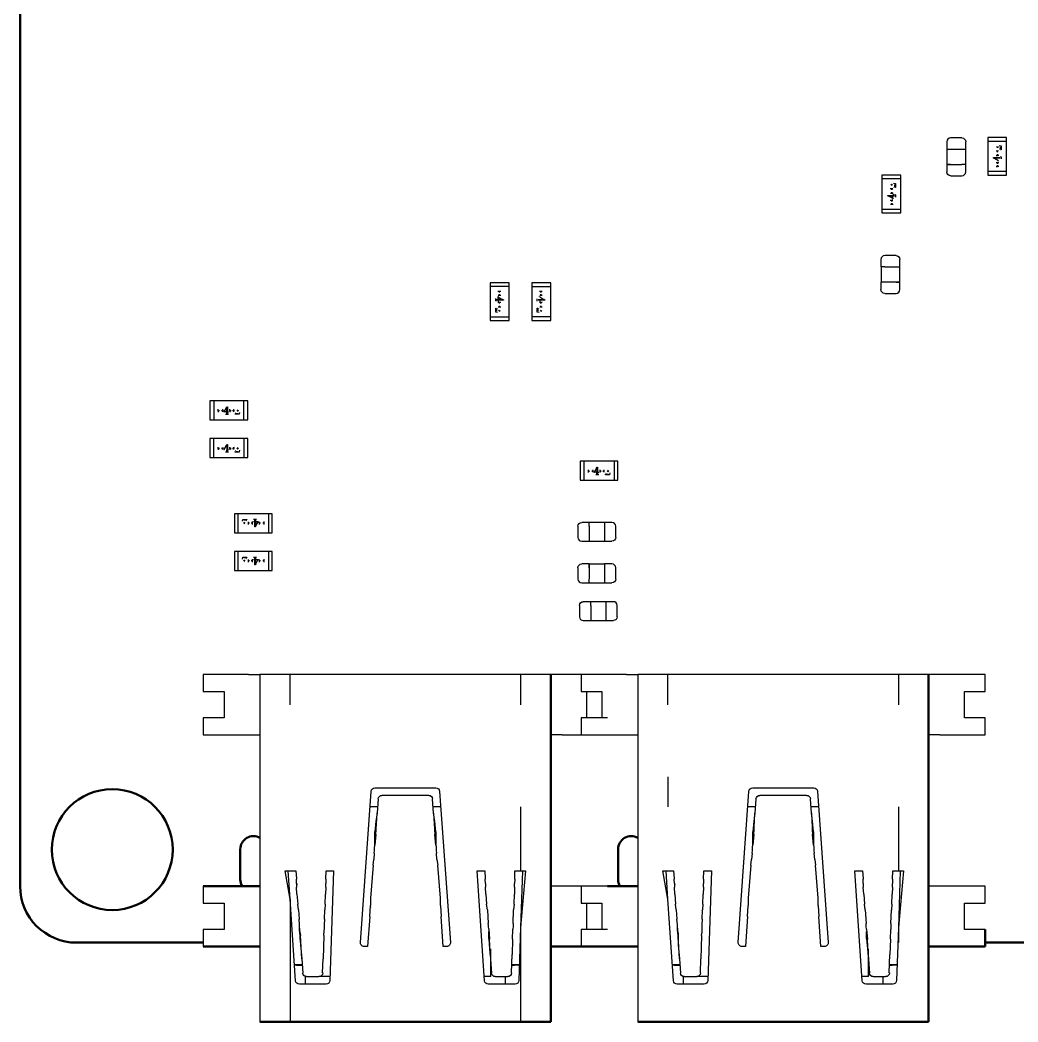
# Model space of a CAD drawing. Header units: millimetres. Extents: x 345 to 622, y 294 to 502.
# Drawn here: x 414.98 to 441.39, y 334.51 to 361.04 of the extents above; entities that cross this region are included whole.
import ezdxf

# ---------------------------------------------------------------- set-up
doc = ezdxf.new("R2010")
doc.units = ezdxf.units.MM
doc.layers.add('Make2D$可见线$场景轮廓线', color=18, linetype='Continuous', lineweight=50, true_color=0x000000)
doc.layers.add('Make2D$可见线$曲线', color=18, linetype='Continuous', true_color=0x000000)

msp = doc.modelspace()

# ---------------------------------------------------------------- linework, layer by layer
at = {"layer": 'Make2D$可见线$场景轮廓线', "color": 96, "true_color": 0x008000}
for p, q in [((414.976, 338.111), (414.976, 447.711)), ((420.806, 339.082), (420.806, 338.282)), ((430.806, 339.082), (430.806, 338.282)), ((419.826, 336.611), (416.476, 336.611)), ((443.476, 336.611), (440.526, 336.611))]:
    msp.add_line(p, q, dxfattribs=at)
at = {"layer": 'Make2D$可见线$场景轮廓线', "color": 254, "true_color": 0xcbd2ef}
for p, q in [((429.026, 334.511), (429.026, 343.711)), ((439.026, 334.511), (439.026, 343.711)), ((421.026, 338.111), (419.826, 338.111)), ((421.026, 338.111), (421.326, 338.111)), ((431.026, 338.111), (430.526, 338.111)), ((431.026, 338.111), (431.326, 338.111)), ((440.526, 336.511), (440.526, 336.961)), ((419.826, 336.511), (421.026, 336.511)), ((421.026, 336.511), (421.326, 336.511)), ((429.326, 336.511), (429.026, 336.511)), ((429.326, 336.511), (430.526, 336.511)), ((430.526, 336.511), (431.026, 336.511)), ((431.026, 336.511), (431.326, 336.511)), ((439.326, 336.511), (439.026, 336.511)), ((439.326, 336.511), (440.526, 336.511)), ((421.326, 334.511), (422.126, 334.511)), ((422.126, 334.511), (428.226, 334.511)), ((428.226, 334.511), (429.026, 334.511)), ((431.326, 334.511), (432.126, 334.511)), ((432.126, 334.511), (438.226, 334.511)), ((438.226, 334.511), (439.026, 334.511))]:
    msp.add_line(p, q, dxfattribs=at)
at = {"layer": 'Make2D$可见线$场景轮廓线', "color": 96, "true_color": 0x008000, "extrusion": (0, 0, -1)}
msp.add_circle((-417.416, 339.075), 1.6, dxfattribs=at)
for centre, radius, start, end in [((-421.156, 339.082), 0.35, 0, 118.963), ((-431.156, 339.082), 0.35, 360, 118.9629), ((-421.156, 338.282), 0.35, 330.7033, 0), ((-431.156, 338.282), 0.35, 330.7029, 0), ((-416.476, 338.111), 1.5, 270, 360)]:
    msp.add_arc(centre, radius, start, end, dxfattribs=at)
at = {"layer": 'Make2D$可见线$曲线', "color": 96, "true_color": 0x008000}
for p, q in [((414.976, 338.111), (414.976, 447.711)), ((420.806, 339.082), (420.806, 338.282)), ((430.806, 339.082), (430.806, 338.282)), ((419.826, 336.611), (416.476, 336.611)), ((443.476, 336.611), (440.526, 336.611))]:
    msp.add_line(p, q, dxfattribs=at)
at = {"layer": 'Make2D$可见线$曲线', "color": 7, "lineweight": -3, "true_color": 0xfffff2}
for p, q in [((439.907, 357.919), (439.607, 357.919)), ((439.507, 357.819), (439.507, 357.62)), ((440.007, 357.62), (440.007, 357.819)), ((439.507, 357.62), (439.607, 357.62)), ((439.607, 357.62), (439.907, 357.62)), ((439.907, 357.62), (440.007, 357.62)), ((439.507, 357.218), (439.507, 357.218)), ((439.507, 357.218), (439.507, 357.019)), ((439.607, 357.218), (439.536, 357.218)), ((440.007, 357.218), (439.907, 357.218)), ((440.007, 357.019), (440.007, 357.218)), ((439.607, 356.919), (439.907, 356.919)), ((438.164, 354.803), (437.864, 354.803)), ((437.764, 354.703), (437.764, 354.504)), ((437.864, 354.504), (438.164, 354.504)), ((438.164, 354.504), (438.264, 354.504)), ((438.264, 354.504), (438.264, 354.703)), ((437.864, 354.102), (437.764, 354.102)), ((437.764, 354.102), (437.764, 353.903)), ((438.264, 354.102), (438.164, 354.102)), ((438.264, 353.903), (438.264, 354.102)), ((437.864, 353.803), (438.164, 353.803)), ((429.744, 347.64), (429.744, 347.34)), ((430.042, 347.74), (429.844, 347.74)), ((430.042, 347.64), (430.042, 347.74)), ((430.445, 347.74), (430.445, 347.64)), ((430.644, 347.74), (430.445, 347.74)), ((430.445, 347.64), (430.445, 347.34)), ((430.744, 347.34), (430.744, 347.64)), ((430.445, 347.34), (430.445, 347.24)), ((429.844, 347.24), (430.042, 347.24)), ((430.445, 347.24), (430.644, 347.24)), ((429.744, 346.54), (429.744, 346.24)), ((430.042, 346.64), (429.844, 346.64)), ((430.042, 346.54), (430.042, 346.64)), ((430.445, 346.64), (430.445, 346.54)), ((430.644, 346.64), (430.445, 346.64)), ((430.445, 346.54), (430.445, 346.24)), ((430.744, 346.24), (430.744, 346.54)), ((430.042, 346.14), (430.042, 346.24)), ((430.445, 346.24), (430.445, 346.14)), ((429.844, 346.14), (430.042, 346.14)), ((430.445, 346.14), (430.644, 346.14)), ((429.784, 345.54), (429.784, 345.24)), ((430.082, 345.64), (429.884, 345.64)), ((430.082, 345.54), (430.082, 345.64)), ((430.485, 345.64), (430.485, 345.54)), ((430.684, 345.64), (430.485, 345.64)), ((430.485, 345.54), (430.485, 345.24)), ((430.784, 345.24), (430.784, 345.54)), ((430.485, 345.24), (430.485, 345.14)), ((429.884, 345.14), (430.082, 345.14)), ((430.082, 345.14), (430.082, 345.143)), ((430.485, 345.14), (430.684, 345.14))]:
    msp.add_line(p, q, dxfattribs=at)
at = {"layer": 'Make2D$可见线$曲线', "color": 9, "lineweight": -3, "true_color": 0xc0c0c0}
for p, q in [((441.09, 357.936), (440.59, 357.936)), ((440.59, 357.936), (440.59, 357.836)), ((441.09, 357.836), (441.09, 357.936)), ((440.59, 357.836), (441.09, 357.836)), ((440.59, 357.836), (440.59, 357.036)), ((440.864, 357.661), (440.826, 357.688)), ((440.846, 357.693), (440.869, 357.669)), ((440.895, 357.722), (440.945, 357.715)), ((440.928, 357.619), (440.928, 357.688)), ((440.945, 357.715), (440.945, 357.606)), ((441.09, 357.036), (441.09, 357.836)), ((440.743, 357.4), (440.878, 357.4)), ((440.743, 357.388), (440.743, 357.4)), ((440.767, 357.372), (440.743, 357.388)), ((440.878, 357.381), (440.772, 357.381)), ((440.878, 357.313), (440.772, 357.38)), ((440.844, 357.575), (440.811, 357.573)), ((440.812, 357.458), (440.844, 357.456)), ((440.844, 357.553), (440.834, 357.553)), ((440.834, 357.478), (440.844, 357.478)), ((440.877, 357.573), (440.844, 357.575)), ((440.865, 357.552), (440.844, 357.553)), ((440.844, 357.478), (440.865, 357.479)), ((440.844, 357.456), (440.888, 357.46)), ((440.885, 357.4), (440.923, 357.4)), ((440.923, 357.381), (440.885, 357.381)), ((440.911, 357.619), (440.903, 357.625)), ((440.945, 357.606), (440.93, 357.606)), ((440.938, 357.417), (440.938, 357.428)), ((440.946, 357.417), (440.946, 357.363)), ((440.811, 357.273), (440.844, 357.275)), ((440.844, 357.156), (440.812, 357.158)), ((440.834, 357.253), (440.844, 357.253)), ((440.844, 357.178), (440.834, 357.178)), ((440.844, 357.275), (440.877, 357.273)), ((440.844, 357.253), (440.865, 357.252)), ((440.865, 357.179), (440.844, 357.178)), ((440.888, 357.16), (440.844, 357.156)), ((440.879, 357.302), (440.873, 357.306)), ((440.885, 357.309), (440.885, 357.302)), ((438.29, 356.936), (437.79, 356.936)), ((437.79, 356.936), (437.79, 356.836)), ((438.29, 356.836), (438.29, 356.936)), ((440.59, 357.036), (440.59, 356.936)), ((441.09, 357.036), (440.59, 357.036)), ((440.59, 356.936), (441.09, 356.936)), ((441.09, 356.936), (441.09, 357.036)), ((437.79, 356.836), (437.79, 356.036)), ((438.29, 356.836), (437.79, 356.836)), ((438.064, 356.661), (438.026, 356.688)), ((438.046, 356.693), (438.069, 356.669)), ((438.095, 356.722), (438.145, 356.715)), ((438.111, 356.619), (438.103, 356.625)), ((438.128, 356.619), (438.128, 356.688)), ((438.145, 356.606), (438.13, 356.606)), ((438.145, 356.715), (438.145, 356.606)), ((438.29, 356.036), (438.29, 356.836)), ((437.943, 356.4), (438.078, 356.4)), ((437.943, 356.388), (437.943, 356.4)), ((437.967, 356.372), (437.943, 356.388)), ((438.078, 356.381), (437.972, 356.381)), ((438.078, 356.313), (437.972, 356.38)), ((438.044, 356.575), (438.011, 356.573)), ((438.012, 356.458), (438.044, 356.456)), ((438.044, 356.553), (438.034, 356.553)), ((438.034, 356.478), (438.044, 356.478)), ((438.077, 356.573), (438.044, 356.575)), ((438.065, 356.552), (438.044, 356.553)), ((438.044, 356.478), (438.065, 356.479)), ((438.044, 356.456), (438.088, 356.46)), ((438.078, 356.313), (438.078, 356.381)), ((438.085, 356.431), (438.085, 356.4)), ((438.085, 356.4), (438.123, 356.4)), ((438.123, 356.381), (438.085, 356.381)), ((438.138, 356.417), (438.138, 356.428)), ((438.146, 356.417), (438.146, 356.35)), ((438.011, 356.273), (438.044, 356.275)), ((438.044, 356.156), (438.012, 356.158)), ((438.034, 356.253), (438.044, 356.253)), ((438.044, 356.178), (438.034, 356.178)), ((438.044, 356.275), (438.077, 356.273)), ((438.044, 356.253), (438.065, 356.252)), ((438.065, 356.179), (438.044, 356.178)), ((438.088, 356.16), (438.044, 356.156)), ((438.079, 356.302), (438.073, 356.306)), ((438.085, 356.313), (438.085, 356.308)), ((437.79, 356.036), (438.29, 356.036)), ((437.79, 356.036), (437.79, 355.936)), ((437.79, 355.936), (438.29, 355.936)), ((438.29, 355.936), (438.29, 356.036)), ((427.422, 354.086), (427.422, 353.986)), ((427.922, 354.086), (427.422, 354.086)), ((427.422, 353.986), (427.422, 353.186)), ((427.922, 353.986), (427.422, 353.986)), ((427.922, 353.986), (427.922, 354.086)), ((427.922, 353.186), (427.922, 353.986)), ((428.522, 354.086), (428.522, 353.986)), ((429.022, 354.086), (428.522, 354.086)), ((428.522, 353.986), (428.522, 353.186)), ((428.522, 353.986), (429.022, 353.986)), ((429.022, 353.986), (429.022, 354.086)), ((429.022, 353.186), (429.022, 353.986)), ((427.566, 353.605), (427.566, 353.672)), ((427.624, 353.862), (427.667, 353.866)), ((427.627, 353.709), (427.627, 353.72)), ((427.633, 353.72), (427.638, 353.717)), ((427.667, 353.747), (427.634, 353.749)), ((427.634, 353.641), (427.634, 353.709)), ((427.634, 353.709), (427.739, 353.642)), ((427.646, 353.843), (427.667, 353.844)), ((427.667, 353.769), (427.646, 353.77)), ((427.667, 353.866), (427.699, 353.864)), ((427.667, 353.844), (427.678, 353.844)), ((427.678, 353.769), (427.667, 353.769)), ((427.7, 353.749), (427.667, 353.747)), ((428.724, 353.862), (428.767, 353.866)), ((428.727, 353.715), (428.727, 353.72)), ((428.733, 353.72), (428.738, 353.717)), ((428.767, 353.747), (428.734, 353.749)), ((428.734, 353.709), (428.839, 353.642)), ((428.746, 353.843), (428.767, 353.844)), ((428.767, 353.769), (428.746, 353.77)), ((428.767, 353.866), (428.799, 353.864)), ((428.767, 353.844), (428.778, 353.844)), ((428.778, 353.769), (428.767, 353.769)), ((428.8, 353.749), (428.767, 353.747)), ((427.567, 353.416), (427.581, 353.416)), ((427.567, 353.307), (427.567, 353.416)), ((427.573, 353.605), (427.573, 353.594)), ((427.583, 353.403), (427.583, 353.334)), ((427.588, 353.641), (427.627, 353.641)), ((427.627, 353.622), (427.588, 353.622)), ((427.601, 353.403), (427.608, 353.397)), ((427.667, 353.566), (427.624, 353.562)), ((427.739, 353.641), (427.634, 353.641)), ((427.634, 353.622), (427.634, 353.591)), ((427.769, 353.622), (427.634, 353.622)), ((427.634, 353.449), (427.667, 353.447)), ((427.667, 353.544), (427.646, 353.543)), ((427.646, 353.47), (427.667, 353.469)), ((427.699, 353.564), (427.667, 353.566)), ((427.678, 353.544), (427.667, 353.544)), ((427.667, 353.469), (427.678, 353.469)), ((427.667, 353.447), (427.7, 353.449)), ((427.744, 353.65), (427.769, 353.634)), ((427.769, 353.634), (427.769, 353.622)), ((428.666, 353.602), (428.666, 353.66)), ((428.667, 353.416), (428.681, 353.416)), ((428.667, 353.307), (428.667, 353.416)), ((428.683, 353.403), (428.683, 353.334)), ((428.688, 353.641), (428.727, 353.641)), ((428.727, 353.622), (428.688, 353.622)), ((428.701, 353.403), (428.708, 353.397)), ((428.767, 353.566), (428.724, 353.562)), ((428.734, 353.641), (428.839, 353.641)), ((428.734, 353.622), (428.734, 353.591)), ((428.869, 353.622), (428.734, 353.622)), ((428.734, 353.449), (428.767, 353.447)), ((428.767, 353.544), (428.746, 353.543)), ((428.746, 353.47), (428.767, 353.469)), ((428.799, 353.564), (428.767, 353.566)), ((428.778, 353.544), (428.767, 353.544)), ((428.767, 353.469), (428.778, 353.469)), ((428.767, 353.447), (428.8, 353.449)), ((428.844, 353.65), (428.869, 353.634)), ((428.869, 353.634), (428.869, 353.622)), ((427.422, 353.186), (427.922, 353.186)), ((427.422, 353.186), (427.422, 353.086)), ((427.617, 353.3), (427.567, 353.307)), ((427.665, 353.33), (427.642, 353.353)), ((427.648, 353.361), (427.685, 353.334)), ((427.922, 353.086), (427.922, 353.186)), ((429.022, 353.186), (428.522, 353.186)), ((428.522, 353.186), (428.522, 353.086)), ((428.717, 353.3), (428.667, 353.307)), ((428.765, 353.33), (428.742, 353.353)), ((428.748, 353.361), (428.785, 353.334)), ((429.022, 353.086), (429.022, 353.186)), ((427.422, 353.086), (427.922, 353.086)), ((428.522, 353.086), (429.022, 353.086)), ((420.001, 350.957), (420.001, 350.457)), ((420.101, 350.957), (420.001, 350.957)), ((420.901, 350.957), (420.101, 350.957)), ((420.101, 350.957), (420.101, 350.457)), ((420.378, 350.669), (420.444, 350.775)), ((420.437, 350.779), (420.453, 350.804)), ((420.445, 350.669), (420.445, 350.775)), ((420.453, 350.804), (420.464, 350.804)), ((420.464, 350.804), (420.464, 350.669)), ((420.901, 350.457), (420.901, 350.957)), ((421.001, 350.957), (420.901, 350.957)), ((421.001, 350.457), (421.001, 350.957)), ((420.22, 350.703), (420.223, 350.735)), ((420.225, 350.659), (420.22, 350.703)), ((420.243, 350.703), (420.243, 350.713)), ((420.243, 350.681), (420.243, 350.703)), ((420.317, 350.713), (420.318, 350.703)), ((420.318, 350.703), (420.317, 350.681)), ((420.337, 350.736), (420.34, 350.703)), ((420.34, 350.703), (420.337, 350.669)), ((420.367, 350.668), (420.371, 350.674)), ((420.378, 350.662), (420.367, 350.662)), ((420.445, 350.669), (420.378, 350.669)), ((420.415, 350.608), (420.428, 350.608)), ((420.419, 350.601), (420.415, 350.601)), ((420.492, 350.601), (420.428, 350.601)), ((420.445, 350.623), (420.445, 350.662)), ((420.464, 350.669), (420.496, 350.669)), ((420.464, 350.662), (420.464, 350.623)), ((420.523, 350.735), (420.52, 350.703)), ((420.52, 350.703), (420.525, 350.659)), ((420.543, 350.713), (420.543, 350.703)), ((420.543, 350.703), (420.543, 350.681)), ((420.618, 350.703), (420.617, 350.713)), ((420.617, 350.681), (420.618, 350.703)), ((420.64, 350.703), (420.637, 350.736)), ((420.637, 350.669), (420.64, 350.703)), ((420.67, 350.602), (420.67, 350.617)), ((420.78, 350.602), (420.67, 350.602)), ((420.683, 350.636), (420.69, 350.644)), ((420.684, 350.619), (420.753, 350.619)), ((420.725, 350.683), (420.753, 350.72)), ((420.757, 350.7), (420.734, 350.677)), ((420.787, 350.652), (420.78, 350.602)), ((420.001, 350.457), (420.101, 350.457)), ((420.101, 350.457), (420.901, 350.457)), ((420.901, 350.457), (421.001, 350.457)), ((420.001, 349.957), (420.001, 349.457)), ((420.101, 349.957), (420.001, 349.957)), ((420.101, 349.457), (420.101, 349.957)), ((420.901, 349.957), (420.101, 349.957)), ((420.901, 349.957), (420.901, 349.457)), ((421.001, 349.957), (420.901, 349.957)), ((421.001, 349.457), (421.001, 349.957)), ((420.22, 349.703), (420.223, 349.735)), ((420.225, 349.659), (420.22, 349.703)), ((420.243, 349.703), (420.243, 349.713)), ((420.243, 349.681), (420.243, 349.703)), ((420.317, 349.713), (420.318, 349.703)), ((420.318, 349.703), (420.317, 349.681)), ((420.337, 349.736), (420.34, 349.703)), ((420.34, 349.703), (420.337, 349.669)), ((420.378, 349.669), (420.444, 349.775)), ((420.437, 349.779), (420.453, 349.804)), ((420.445, 349.775), (420.445, 349.669)), ((420.453, 349.804), (420.464, 349.804)), ((420.464, 349.804), (420.464, 349.669)), ((420.523, 349.735), (420.52, 349.703)), ((420.52, 349.703), (420.525, 349.659)), ((420.543, 349.713), (420.543, 349.703)), ((420.543, 349.703), (420.543, 349.681)), ((420.618, 349.703), (420.617, 349.713)), ((420.617, 349.681), (420.618, 349.703)), ((420.64, 349.703), (420.637, 349.736)), ((420.637, 349.669), (420.64, 349.703)), ((420.725, 349.683), (420.753, 349.72)), ((420.757, 349.7), (420.734, 349.677)), ((420.001, 349.457), (420.101, 349.457)), ((420.101, 349.457), (420.901, 349.457)), ((420.367, 349.668), (420.371, 349.674)), ((420.378, 349.662), (420.367, 349.662)), ((420.415, 349.608), (420.428, 349.608)), ((420.419, 349.601), (420.415, 349.601)), ((420.482, 349.601), (420.428, 349.601)), ((420.445, 349.623), (420.445, 349.662)), ((420.464, 349.669), (420.496, 349.669)), ((420.464, 349.662), (420.464, 349.623)), ((420.482, 349.608), (420.492, 349.608)), ((420.67, 349.602), (420.67, 349.617)), ((420.78, 349.602), (420.67, 349.602)), ((420.683, 349.636), (420.69, 349.644)), ((420.684, 349.619), (420.753, 349.619)), ((420.787, 349.652), (420.78, 349.602)), ((420.901, 349.457), (421.001, 349.457)), ((429.801, 349.357), (429.801, 348.857)), ((429.901, 349.357), (429.801, 349.357)), ((430.701, 349.357), (429.901, 349.357)), ((429.901, 349.357), (429.901, 348.857)), ((430.177, 349.069), (430.244, 349.175)), ((430.237, 349.179), (430.252, 349.204)), ((430.245, 349.175), (430.245, 349.069)), ((430.252, 349.204), (430.264, 349.204)), ((430.264, 349.204), (430.264, 349.069)), ((430.701, 349.357), (430.701, 348.857)), ((430.801, 349.357), (430.701, 349.357)), ((430.801, 348.857), (430.801, 349.357)), ((430.02, 349.103), (430.023, 349.135)), ((430.025, 349.059), (430.02, 349.103)), ((430.043, 349.103), (430.043, 349.113)), ((430.043, 349.081), (430.043, 349.103)), ((430.117, 349.113), (430.118, 349.103)), ((430.118, 349.103), (430.117, 349.081)), ((430.137, 349.136), (430.14, 349.103)), ((430.14, 349.103), (430.137, 349.069)), ((430.167, 349.068), (430.171, 349.074)), ((430.177, 349.062), (430.167, 349.062)), ((430.245, 349.069), (430.177, 349.069)), ((430.215, 349.008), (430.228, 349.008)), ((430.219, 349.001), (430.215, 349.001)), ((430.284, 349.001), (430.228, 349.001)), ((430.245, 349.023), (430.245, 349.062)), ((430.264, 349.069), (430.296, 349.069)), ((430.264, 349.062), (430.264, 349.023)), ((430.282, 349.008), (430.292, 349.008)), ((430.323, 349.135), (430.32, 349.103)), ((430.32, 349.103), (430.325, 349.059)), ((430.343, 349.113), (430.343, 349.103)), ((430.343, 349.103), (430.343, 349.081)), ((430.418, 349.103), (430.417, 349.113)), ((430.417, 349.081), (430.418, 349.103)), ((430.44, 349.103), (430.437, 349.136)), ((430.437, 349.069), (430.44, 349.103)), ((430.47, 349.002), (430.47, 349.017)), ((430.58, 349.002), (430.47, 349.002)), ((430.483, 349.036), (430.49, 349.044)), ((430.484, 349.019), (430.553, 349.019)), ((430.525, 349.083), (430.553, 349.12)), ((430.557, 349.1), (430.534, 349.077)), ((430.587, 349.052), (430.58, 349.002)), ((429.801, 348.857), (429.901, 348.857)), ((429.901, 348.857), (430.701, 348.857)), ((430.701, 348.857), (430.801, 348.857)), ((420.65, 347.965), (420.65, 347.465)), ((420.75, 347.965), (420.65, 347.965)), ((421.55, 347.965), (420.75, 347.965)), ((420.75, 347.465), (420.75, 347.965)), ((421.65, 347.965), (421.55, 347.965)), ((421.55, 347.965), (421.55, 347.465)), ((421.65, 347.465), (421.65, 347.965)), ((420.864, 347.77), (420.871, 347.82)), ((420.871, 347.82), (420.981, 347.82)), ((420.894, 347.722), (420.917, 347.745)), ((420.967, 347.803), (420.898, 347.803)), ((420.926, 347.739), (420.898, 347.702)), ((420.968, 347.786), (420.962, 347.778)), ((420.981, 347.82), (420.981, 347.806)), ((421.014, 347.753), (421.012, 347.719)), ((421.012, 347.719), (421.014, 347.686)), ((421.034, 347.741), (421.034, 347.719)), ((421.034, 347.719), (421.034, 347.709)), ((421.109, 347.719), (421.108, 347.741)), ((421.109, 347.709), (421.109, 347.719)), ((421.131, 347.719), (421.127, 347.763)), ((421.129, 347.687), (421.131, 347.719)), ((421.156, 347.76), (421.187, 347.76)), ((421.159, 347.821), (421.236, 347.821)), ((421.187, 347.76), (421.187, 347.799)), ((421.187, 347.618), (421.187, 347.753)), ((421.199, 347.618), (421.187, 347.618)), ((421.214, 347.643), (421.199, 347.618)), ((421.206, 347.799), (421.206, 347.76)), ((421.206, 347.76), (421.284, 347.76)), ((421.206, 347.753), (421.206, 347.647)), ((421.274, 347.753), (421.207, 347.647)), ((421.284, 347.754), (421.281, 347.748)), ((421.312, 347.719), (421.314, 347.753)), ((421.314, 347.686), (421.312, 347.719)), ((421.334, 347.719), (421.334, 347.741)), ((421.334, 347.709), (421.334, 347.719)), ((421.408, 347.741), (421.409, 347.719)), ((421.409, 347.719), (421.409, 347.709)), ((421.427, 347.763), (421.431, 347.719)), ((421.431, 347.719), (421.429, 347.687)), ((420.65, 347.465), (420.75, 347.465)), ((420.75, 347.465), (421.55, 347.465)), ((421.55, 347.465), (421.65, 347.465)), ((420.65, 346.965), (420.65, 346.465)), ((420.75, 346.965), (420.65, 346.965)), ((421.55, 346.965), (420.75, 346.965)), ((420.75, 346.465), (420.75, 346.965)), ((420.864, 346.77), (420.871, 346.82)), ((420.871, 346.82), (420.981, 346.82)), ((420.967, 346.803), (420.898, 346.803)), ((420.968, 346.786), (420.962, 346.778)), ((420.981, 346.82), (420.981, 346.806)), ((421.159, 346.821), (421.236, 346.821)), ((421.187, 346.76), (421.187, 346.799)), ((421.206, 346.799), (421.206, 346.76)), ((421.65, 346.965), (421.55, 346.965)), ((421.55, 346.965), (421.55, 346.465)), ((421.65, 346.465), (421.65, 346.965)), ((420.894, 346.722), (420.917, 346.745)), ((420.926, 346.739), (420.898, 346.702)), ((421.014, 346.753), (421.012, 346.719)), ((421.012, 346.719), (421.014, 346.686)), ((421.034, 346.741), (421.034, 346.719)), ((421.034, 346.719), (421.034, 346.709)), ((421.109, 346.719), (421.108, 346.741)), ((421.109, 346.709), (421.109, 346.719)), ((421.131, 346.719), (421.127, 346.763)), ((421.129, 346.687), (421.131, 346.719)), ((421.156, 346.76), (421.187, 346.76)), ((421.187, 346.618), (421.187, 346.753)), ((421.199, 346.618), (421.187, 346.618)), ((421.214, 346.643), (421.199, 346.618)), ((421.206, 346.76), (421.284, 346.76)), ((421.206, 346.647), (421.206, 346.753)), ((421.274, 346.753), (421.207, 346.647)), ((421.284, 346.754), (421.281, 346.748)), ((421.312, 346.719), (421.314, 346.753)), ((421.314, 346.686), (421.312, 346.719)), ((421.334, 346.719), (421.334, 346.741)), ((421.334, 346.709), (421.334, 346.719)), ((421.408, 346.741), (421.409, 346.719)), ((421.409, 346.719), (421.409, 346.709)), ((421.427, 346.763), (421.431, 346.719)), ((421.431, 346.719), (421.429, 346.687)), ((420.65, 346.465), (420.75, 346.465)), ((420.75, 346.465), (421.55, 346.465)), ((421.55, 346.465), (421.65, 346.465))]:
    msp.add_line(p, q, dxfattribs=at)
at = {"layer": 'Make2D$可见线$曲线', "color": 40, "lineweight": -3, "true_color": 0xffa61c}
for p, q in [((439.509, 357.619), (439.509, 357.219)), ((440.006, 357.219), (440.006, 357.619)), ((439.509, 357.219), (439.607, 357.219)), ((439.607, 357.219), (439.907, 357.219)), ((437.864, 354.503), (437.766, 354.503)), ((437.766, 354.503), (437.766, 354.103)), ((438.263, 354.103), (438.263, 354.503)), ((437.766, 354.103), (437.767, 354.103)), ((438.164, 354.103), (437.864, 354.103)), ((438.164, 354.103), (438.263, 354.103)), ((430.444, 347.738), (430.044, 347.738)), ((430.044, 347.64), (430.044, 347.34)), ((430.044, 347.34), (430.044, 347.241)), ((430.044, 347.241), (430.444, 347.241)), ((430.044, 346.638), (430.044, 346.54)), ((430.444, 346.638), (430.044, 346.638)), ((430.044, 346.54), (430.044, 346.246)), ((430.044, 346.141), (430.444, 346.141)), ((430.484, 345.638), (430.084, 345.638)), ((430.084, 345.54), (430.084, 345.24)), ((430.484, 345.54), (430.484, 345.542)), ((430.084, 345.24), (430.084, 345.141)), ((430.084, 345.141), (430.484, 345.141))]:
    msp.add_line(p, q, dxfattribs=at)
at = {"layer": 'Make2D$可见线$曲线', "color": 254, "lineweight": -3, "true_color": 0xcbd2ef}
for p, q in [((419.826, 343.711), (419.826, 343.261)), ((421.026, 343.711), (419.826, 343.711)), ((421.026, 343.711), (421.326, 343.711)), ((421.326, 343.711), (421.326, 334.511)), ((422.126, 343.711), (421.326, 343.711)), ((422.126, 342.911), (422.126, 343.711)), ((428.226, 343.711), (422.126, 343.711)), ((428.226, 343.711), (428.226, 342.911)), ((429.026, 343.711), (428.226, 343.711)), ((429.326, 343.711), (429.026, 343.711)), ((430.526, 343.711), (429.326, 343.711)), ((429.826, 343.711), (429.826, 343.261)), ((431.026, 343.711), (430.526, 343.711)), ((431.026, 343.711), (431.326, 343.711)), ((431.326, 343.711), (431.326, 334.511)), ((432.126, 343.711), (431.326, 343.711)), ((432.126, 342.911), (432.126, 343.711)), ((438.226, 343.711), (432.126, 343.711)), ((438.226, 343.711), (438.226, 342.911)), ((439.026, 343.711), (438.226, 343.711)), ((439.326, 343.711), (439.026, 343.711)), ((440.526, 343.711), (439.326, 343.711)), ((440.526, 343.261), (440.526, 343.711)), ((419.826, 343.261), (420.376, 343.261)), ((420.376, 343.261), (420.376, 342.561)), ((429.826, 343.261), (430.376, 343.261)), ((429.976, 342.561), (429.976, 343.261)), ((430.376, 343.261), (430.376, 342.561)), ((439.976, 343.261), (440.526, 343.261)), ((439.976, 342.561), (439.976, 343.261)), ((420.376, 342.561), (419.826, 342.561)), ((419.826, 342.561), (419.826, 342.111)), ((429.977, 342.561), (429.826, 342.561)), ((429.826, 342.561), (429.826, 342.111)), ((430.526, 342.561), (429.976, 342.561)), ((440.526, 342.561), (439.976, 342.561)), ((440.526, 342.111), (440.526, 342.561)), ((419.826, 342.111), (421.026, 342.111)), ((421.026, 342.111), (421.326, 342.111)), ((429.326, 342.111), (429.026, 342.111)), ((429.326, 342.111), (430.526, 342.111)), ((430.526, 342.111), (431.026, 342.111)), ((431.026, 342.111), (431.326, 342.111)), ((439.326, 342.111), (439.026, 342.111)), ((439.326, 342.111), (440.526, 342.111)), ((432.126, 341.001), (432.126, 340.211)), ((424.369, 340.711), (425.983, 340.711)), ((434.369, 340.711), (435.983, 340.711)), ((423.983, 336.618), (424.269, 340.618)), ((424.455, 340.418), (424.428, 340.036)), ((425.796, 340.511), (424.555, 340.511)), ((425.923, 340.036), (425.896, 340.418)), ((426.082, 340.618), (426.368, 336.618)), ((433.983, 336.618), (434.269, 340.618)), ((434.455, 340.418), (434.428, 340.036)), ((435.796, 340.511), (434.555, 340.511)), ((435.923, 340.036), (435.896, 340.418)), ((436.082, 340.618), (436.368, 336.618)), ((424.444, 340.211), (424.243, 340.211)), ((426.111, 340.211), (425.914, 340.211)), ((428.226, 340.211), (428.226, 338.511)), ((434.444, 340.211), (434.243, 340.211)), ((436.116, 340.211), (435.914, 340.211)), ((438.226, 340.211), (438.226, 338.511)), ((424.397, 339.471), (424.428, 340.036)), ((424.428, 340.036), (424.397, 339.824)), ((425.923, 340.036), (425.954, 339.471)), ((425.954, 339.824), (425.923, 340.036)), ((434.397, 339.471), (434.428, 340.036)), ((434.428, 340.036), (434.397, 339.824)), ((435.923, 340.036), (435.954, 339.471)), ((435.954, 339.824), (435.923, 340.036)), ((424.397, 339.824), (424.369, 339.547)), ((424.418, 339.824), (424.397, 339.824)), ((424.397, 339.824), (424.397, 339.547)), ((425.954, 339.824), (425.934, 339.824)), ((425.954, 339.547), (425.954, 339.824)), ((425.982, 339.547), (425.954, 339.824)), ((434.397, 339.824), (434.369, 339.547)), ((434.417, 339.824), (434.397, 339.824)), ((434.397, 339.824), (434.397, 339.547)), ((435.954, 339.824), (435.934, 339.824)), ((435.954, 339.547), (435.954, 339.824)), ((435.982, 339.547), (435.954, 339.824)), ((424.369, 339.193), (424.369, 339.547)), ((424.397, 339.471), (424.369, 339.193)), ((425.982, 339.193), (425.954, 339.471)), ((425.982, 339.547), (425.982, 339.193)), ((434.369, 339.193), (434.369, 339.547)), ((434.397, 339.471), (434.369, 339.193)), ((435.982, 339.193), (435.954, 339.471)), ((435.982, 339.547), (435.982, 339.193)), ((424.361, 339.048), (424.361, 339.148)), ((424.363, 339.159), (424.369, 339.193)), ((425.982, 339.193), (425.99, 339.148)), ((425.99, 339.148), (425.99, 339.048)), ((434.361, 339.048), (434.361, 339.148)), ((434.363, 339.159), (434.369, 339.193)), ((435.982, 339.193), (435.99, 339.148)), ((435.99, 339.148), (435.99, 339.048)), ((424.32, 338.661), (424.34, 338.811)), ((424.353, 338.981), (424.34, 338.811)), ((424.353, 338.981), (424.361, 339.048)), ((425.99, 339.048), (425.999, 338.981)), ((426.011, 338.811), (425.999, 338.981)), ((426.011, 338.811), (426.031, 338.661)), ((434.32, 338.661), (434.34, 338.811)), ((434.353, 338.981), (434.34, 338.811)), ((434.353, 338.981), (434.361, 339.048)), ((435.99, 339.048), (435.999, 338.981)), ((436.011, 338.811), (435.999, 338.981)), ((436.011, 338.811), (436.031, 338.661)), ((424.32, 338.661), (424.248, 337.785)), ((426.104, 337.785), (426.031, 338.661)), ((434.32, 338.661), (434.248, 337.785)), ((436.104, 337.785), (436.031, 338.661)), ((421.992, 338.511), (422.126, 338.511)), ((422.126, 337.761), (421.992, 338.511)), ((422.126, 337.761), (422.076, 338.511)), ((422.126, 338.511), (422.276, 338.511)), ((422.276, 338.511), (422.289, 338.311)), ((422.289, 338.311), (422.291, 338.291)), ((422.296, 338.175), (422.291, 338.291)), ((423.068, 338.291), (423.066, 338.175)), ((423.068, 338.291), (423.076, 338.511)), ((423.076, 338.511), (423.276, 338.511)), ((423.276, 338.511), (423.179, 335.608)), ((427.269, 335.604), (427.076, 338.511)), ((427.076, 338.511), (427.276, 338.511)), ((427.276, 338.511), (427.289, 338.311)), ((427.289, 338.311), (427.291, 338.291)), ((427.296, 338.175), (427.291, 338.291)), ((428.068, 338.291), (428.066, 338.175)), ((428.068, 338.291), (428.076, 338.511)), ((428.076, 338.511), (428.226, 338.511)), ((428.276, 338.511), (428.226, 337.011)), ((428.359, 338.511), (428.226, 337.011)), ((428.226, 338.511), (428.359, 338.511)), ((431.992, 338.511), (432.126, 338.511)), ((432.126, 337.761), (431.992, 338.511)), ((432.126, 337.761), (432.076, 338.511)), ((432.126, 338.511), (432.276, 338.511)), ((432.276, 338.511), (432.289, 338.311)), ((432.289, 338.311), (432.291, 338.291)), ((432.296, 338.175), (432.291, 338.291)), ((433.068, 338.291), (433.066, 338.175)), ((433.068, 338.291), (433.076, 338.511)), ((433.076, 338.511), (433.276, 338.511)), ((433.276, 338.511), (433.179, 335.608)), ((437.269, 335.604), (437.076, 338.511)), ((437.076, 338.511), (437.276, 338.511)), ((437.276, 338.511), (437.289, 338.311)), ((437.289, 338.311), (437.291, 338.291)), ((437.296, 338.175), (437.291, 338.291)), ((438.068, 338.291), (438.066, 338.175)), ((438.068, 338.291), (438.076, 338.511)), ((438.076, 338.511), (438.226, 338.511)), ((438.226, 338.511), (438.359, 338.511)), ((438.276, 338.511), (438.226, 337.011)), ((438.359, 338.511), (438.226, 337.011)), ((419.826, 338.111), (419.826, 337.661)), ((422.296, 338.175), (422.296, 338.08)), ((422.306, 337.891), (422.296, 338.08)), ((422.301, 338.176), (422.306, 338.141)), ((423.066, 338.08), (423.061, 337.891)), ((423.066, 338.08), (423.066, 338.175)), ((427.296, 338.175), (427.296, 338.08)), ((427.306, 337.891), (427.296, 338.08)), ((428.066, 338.08), (428.061, 337.891)), ((428.066, 338.08), (428.066, 338.175)), ((429.326, 338.111), (429.026, 338.111)), ((430.526, 338.111), (429.326, 338.111)), ((429.826, 338.111), (429.826, 337.661)), ((432.296, 338.175), (432.296, 338.08)), ((432.306, 337.891), (432.296, 338.08)), ((432.301, 338.176), (432.306, 338.141)), ((433.066, 338.08), (433.061, 337.891)), ((433.066, 338.08), (433.066, 338.175)), ((437.296, 338.175), (437.296, 338.08)), ((437.306, 337.891), (437.296, 338.08)), ((437.301, 338.176), (437.301, 338.176)), ((438.066, 338.08), (438.061, 337.891)), ((438.066, 338.08), (438.066, 338.175)), ((439.326, 338.111), (439.026, 338.111)), ((440.526, 338.111), (439.326, 338.111)), ((440.526, 337.661), (440.526, 338.111)), ((422.269, 335.604), (422.126, 337.761)), ((422.126, 337.761), (422.126, 334.511)), ((422.306, 337.891), (422.326, 337.627)), ((423.051, 337.627), (423.061, 337.891)), ((424.248, 337.785), (424.248, 337.703)), ((426.104, 337.703), (426.104, 337.785)), ((427.306, 337.891), (427.326, 337.627)), ((428.051, 337.627), (428.061, 337.891)), ((432.269, 335.604), (432.126, 337.761)), ((432.306, 337.891), (432.326, 337.627)), ((433.051, 337.627), (433.061, 337.891)), ((434.248, 337.785), (434.248, 337.703)), ((436.104, 337.703), (436.104, 337.785)), ((437.306, 337.891), (437.326, 337.627)), ((438.051, 337.627), (438.061, 337.891)), ((419.826, 337.661), (420.376, 337.661)), ((420.376, 337.661), (420.376, 336.961)), ((422.345, 337.477), (422.326, 337.627)), ((423.051, 337.627), (423.041, 337.477)), ((424.233, 337.303), (424.248, 337.598)), ((424.248, 337.703), (424.248, 337.598)), ((424.248, 337.538), (424.248, 337.535)), ((424.248, 337.537), (424.248, 337.535)), ((426.104, 337.598), (426.104, 337.703)), ((426.104, 337.598), (426.119, 337.303)), ((427.345, 337.477), (427.326, 337.627)), ((428.051, 337.627), (428.041, 337.477)), ((429.826, 337.661), (430.376, 337.661)), ((429.976, 336.961), (429.976, 337.661)), ((430.376, 337.661), (430.376, 336.961)), ((432.345, 337.477), (432.326, 337.627)), ((433.051, 337.627), (433.041, 337.477)), ((434.233, 337.303), (434.248, 337.598)), ((434.248, 337.703), (434.248, 337.598)), ((434.248, 337.537), (434.248, 337.535)), ((436.104, 337.598), (436.104, 337.703)), ((436.104, 337.598), (436.119, 337.303)), ((437.345, 337.477), (437.326, 337.627)), ((438.051, 337.627), (438.041, 337.477)), ((439.976, 337.661), (440.526, 337.661)), ((439.976, 336.961), (439.976, 337.661)), ((422.345, 337.477), (422.361, 337.233)), ((422.375, 337.086), (422.361, 337.233)), ((423.033, 337.233), (423.026, 337.086)), ((423.033, 337.233), (423.041, 337.477)), ((424.233, 337.303), (424.176, 336.511)), ((426.175, 336.511), (426.119, 337.303)), ((427.345, 337.477), (427.369, 337.116)), ((428.029, 337.116), (428.041, 337.477)), ((432.345, 337.477), (432.361, 337.233)), ((432.375, 337.086), (432.361, 337.233)), ((433.033, 337.233), (433.026, 337.086)), ((433.033, 337.233), (433.041, 337.477)), ((434.233, 337.303), (434.176, 336.511)), ((436.175, 336.511), (436.119, 337.303)), ((437.345, 337.477), (437.369, 337.116)), ((438.029, 337.116), (438.041, 337.477)), ((419.826, 336.961), (419.826, 336.511)), ((420.376, 336.961), (419.826, 336.961)), ((422.375, 337.045), (422.375, 337.086)), ((422.375, 336.918), (422.375, 337.045)), ((422.392, 336.864), (422.375, 337.045)), ((423.026, 337.045), (423.018, 336.864)), ((423.026, 337.086), (423.026, 337.045)), ((427.375, 337.072), (427.369, 337.116)), ((427.375, 337.036), (427.375, 337.072)), ((427.384, 336.966), (427.375, 337.036)), ((427.384, 336.966), (427.404, 336.701)), ((428.012, 336.701), (428.022, 336.966)), ((428.026, 337.036), (428.022, 336.966)), ((428.029, 337.116), (428.026, 337.072)), ((428.026, 337.072), (428.026, 337.036)), ((428.226, 337.011), (428.179, 335.608)), ((428.226, 337.011), (428.226, 334.511)), ((429.826, 336.961), (429.826, 336.511)), ((429.978, 336.961), (429.826, 336.961)), ((430.526, 336.961), (429.976, 336.961)), ((432.375, 337.045), (432.375, 337.086)), ((432.375, 336.918), (432.375, 337.045)), ((432.392, 336.864), (432.375, 337.045)), ((433.026, 337.045), (433.018, 336.864)), ((433.026, 337.086), (433.026, 337.045)), ((437.375, 337.072), (437.369, 337.116)), ((437.375, 337.036), (437.375, 337.072)), ((437.384, 336.966), (437.375, 337.036)), ((437.384, 336.966), (437.404, 336.701)), ((438.012, 336.701), (438.022, 336.966)), ((438.026, 337.036), (438.022, 336.966)), ((438.029, 337.116), (438.026, 337.072)), ((438.026, 337.072), (438.026, 337.036)), ((438.226, 337.011), (438.179, 335.608)), ((438.226, 337.011), (438.226, 336.611)), ((440.526, 336.961), (439.976, 336.961)), ((422.375, 336.918), (422.392, 336.614)), ((422.392, 336.864), (422.397, 336.803)), ((422.431, 336.184), (422.397, 336.803)), ((423.015, 336.803), (422.998, 336.184)), ((423.015, 336.803), (423.018, 336.864)), ((427.384, 336.716), (427.384, 336.904)), ((427.384, 336.716), (427.404, 336.451)), ((427.405, 336.716), (427.384, 336.716)), ((427.423, 336.301), (427.404, 336.701)), ((428.012, 336.701), (428.002, 336.301)), ((432.375, 336.918), (432.392, 336.614)), ((432.392, 336.864), (432.397, 336.803)), ((432.397, 336.803), (432.397, 336.553)), ((432.431, 336.184), (432.397, 336.803)), ((433.015, 336.803), (432.998, 336.184)), ((433.015, 336.803), (433.018, 336.864)), ((437.384, 336.716), (437.384, 336.904)), ((437.384, 336.716), (437.404, 336.451)), ((437.405, 336.716), (437.384, 336.716)), ((437.423, 336.301), (437.404, 336.701)), ((438.012, 336.701), (438.002, 336.301)), ((422.397, 336.613), (422.397, 336.553)), ((422.397, 336.553), (422.431, 336.184)), ((424.176, 336.511), (424.083, 336.511)), ((426.268, 336.511), (426.175, 336.511)), ((427.404, 336.611), (427.404, 336.451)), ((427.404, 336.451), (427.417, 336.451)), ((427.404, 336.451), (427.423, 336.301)), ((427.436, 335.711), (427.436, 336.451)), ((432.397, 336.553), (432.431, 336.184)), ((434.176, 336.511), (434.083, 336.511)), ((436.268, 336.511), (436.175, 336.511)), ((437.404, 336.451), (437.417, 336.451)), ((437.404, 336.451), (437.423, 336.301)), ((437.436, 335.711), (437.436, 336.451)), ((422.431, 336.184), (422.457, 335.804)), ((422.985, 335.808), (422.998, 336.184)), ((427.423, 336.301), (427.457, 335.804)), ((427.985, 335.808), (428.002, 336.301)), ((432.431, 336.184), (432.457, 335.804)), ((432.985, 335.808), (432.998, 336.184)), ((437.423, 336.301), (437.457, 335.804)), ((437.985, 335.808), (438.002, 336.301)), ((422.447, 336.021), (422.242, 336.021)), ((422.291, 336.011), (422.243, 336.011)), ((422.291, 336.011), (422.443, 336.011)), ((427.244, 336.021), (427.242, 336.021)), ((427.443, 336.011), (427.438, 336.011)), ((427.992, 336.011), (428.06, 336.011)), ((428.194, 336.021), (427.994, 336.021)), ((428.192, 336.011), (428.06, 336.011)), ((432.447, 336.021), (432.242, 336.021)), ((432.291, 336.011), (432.243, 336.011)), ((432.291, 336.011), (432.443, 336.011)), ((437.244, 336.021), (437.242, 336.021)), ((437.992, 336.011), (438.06, 336.011)), ((438.194, 336.021), (437.994, 336.021)), ((438.192, 336.011), (438.06, 336.011)), ((422.526, 335.716), (422.526, 335.511)), ((422.556, 335.711), (422.886, 335.711)), ((423.182, 335.711), (422.886, 335.711)), ((427.436, 335.711), (427.265, 335.711)), ((427.556, 335.711), (427.886, 335.711)), ((427.826, 335.515), (427.826, 335.711)), ((432.526, 335.716), (432.526, 335.511)), ((432.556, 335.711), (432.886, 335.711)), ((433.182, 335.711), (432.886, 335.711)), ((437.436, 335.711), (437.265, 335.711)), ((437.556, 335.711), (437.886, 335.711)), ((437.826, 335.515), (437.826, 335.711)), ((423.079, 335.511), (422.369, 335.511)), ((428.079, 335.511), (427.369, 335.511)), ((433.079, 335.511), (432.369, 335.511)), ((438.079, 335.511), (437.369, 335.511))]:
    msp.add_line(p, q, dxfattribs=at)
at = {"layer": 'Make2D$可见线$曲线', "color": 254, "true_color": 0xcbd2ef}
for p, q in [((429.026, 334.511), (429.026, 343.711)), ((439.026, 334.511), (439.026, 343.711)), ((421.026, 338.111), (419.826, 338.111)), ((421.026, 338.111), (421.326, 338.111)), ((431.026, 338.111), (430.526, 338.111)), ((431.026, 338.111), (431.326, 338.111)), ((440.526, 336.511), (440.526, 336.961)), ((419.826, 336.511), (421.026, 336.511)), ((421.026, 336.511), (421.326, 336.511)), ((429.326, 336.511), (429.026, 336.511)), ((429.326, 336.511), (430.526, 336.511)), ((430.526, 336.511), (431.026, 336.511)), ((431.026, 336.511), (431.326, 336.511)), ((439.326, 336.511), (439.026, 336.511)), ((439.326, 336.511), (440.526, 336.511)), ((421.326, 334.511), (422.126, 334.511)), ((422.126, 334.511), (428.226, 334.511)), ((428.226, 334.511), (429.026, 334.511)), ((431.326, 334.511), (432.126, 334.511)), ((432.126, 334.511), (438.226, 334.511)), ((438.226, 334.511), (439.026, 334.511))]:
    msp.add_line(p, q, dxfattribs=at)
at = {"layer": 'Make2D$可见线$曲线', "color": 96, "lineweight": -3, "true_color": 0x008000}
msp.add_line((437.411, 336.611), (437.392, 336.611), dxfattribs=at)
at = {"layer": 'Make2D$可见线$曲线', "color": 96, "true_color": 0x008000, "extrusion": (0, 0, -1)}
msp.add_circle((-417.416, 339.075), 1.6, dxfattribs=at)
at = {"layer": 'Make2D$可见线$曲线', "color": 7, "lineweight": -3, "true_color": 0xfffff2}
for centre, start, end in [((439.607, 357.819), 90, 180), ((439.907, 357.019), 270, 0), ((437.864, 354.703), 90, 180), ((438.164, 353.903), 270, 0), ((430.644, 347.64), 0, 90), ((429.844, 347.34), 180, 270), ((430.644, 346.54), 0, 90), ((429.844, 346.24), 180, 270), ((430.684, 345.54), 0, 90), ((429.884, 345.24), 180, 270)]:
    msp.add_arc(centre, 0.1, start, end, dxfattribs=at)
at = {"layer": 'Make2D$可见线$曲线', "color": 7, "lineweight": -3, "true_color": 0xfffff2, "extrusion": (0, 0, -1)}
for centre, start, end in [((-439.907, 357.819), 90, 180), ((-439.607, 357.019), 270, 360), ((-438.164, 354.703), 90, 180), ((-437.864, 353.903), 270, 360), ((-429.844, 347.64), 360, 90), ((-430.644, 347.34), 180, 270), ((-429.844, 346.54), 360, 90), ((-430.644, 346.24), 180, 270), ((-429.884, 345.54), 360, 90), ((-430.684, 345.24), 180, 270)]:
    msp.add_arc(centre, 0.1, start, end, dxfattribs=at)
at = {"layer": 'Make2D$可见线$曲线', "color": 254, "lineweight": -3, "true_color": 0xcbd2ef, "extrusion": (0, 0, -1)}
for centre, start, end in [((-424.369, 340.611), 4.0856, 90), ((-425.983, 340.611), 90, 175.9144), ((-434.369, 340.611), 4.0856, 90), ((-435.983, 340.611), 90, 175.9144), ((-424.555, 340.411), 4.0856, 90), ((-425.796, 340.411), 90, 175.9144), ((-434.555, 340.411), 4.0856, 90), ((-435.796, 340.411), 90, 175.9144), ((-424.083, 336.611), 270, 4.0856), ((-426.268, 336.611), 175.9144, 270), ((-434.083, 336.611), 270, 4.0856), ((-436.268, 336.611), 175.9144, 270), ((-422.556, 335.811), 270, 356.1859), ((-422.886, 335.811), 181.9091, 270), ((-427.556, 335.811), 270, 356.1859), ((-427.886, 335.811), 181.9091, 270), ((-432.556, 335.811), 270, 356.1859), ((-432.886, 335.811), 181.9091, 270), ((-437.556, 335.811), 270, 356.1859), ((-437.886, 335.811), 181.9091, 270), ((-422.369, 335.611), 270, 356.1859), ((-423.079, 335.611), 181.9091, 270), ((-427.369, 335.611), 270, 356.1859), ((-428.079, 335.611), 181.9091, 270), ((-432.369, 335.611), 270, 356.1859), ((-433.079, 335.611), 181.9091, 270), ((-437.369, 335.611), 270, 356.1859), ((-438.079, 335.611), 181.9091, 270)]:
    msp.add_arc(centre, 0.1, start, end, dxfattribs=at)
at = {"layer": 'Make2D$可见线$曲线', "color": 96, "true_color": 0x008000, "extrusion": (0, 0, -1)}
for centre, radius, start, end in [((-421.156, 339.082), 0.35, 0, 118.963), ((-431.156, 339.082), 0.35, 360, 118.9629), ((-421.156, 338.282), 0.35, 330.7033, 0), ((-431.156, 338.282), 0.35, 330.7029, 0), ((-416.476, 338.111), 1.5, 270, 360)]:
    msp.add_arc(centre, radius, start, end, dxfattribs=at)

doc.saveas('drawing.dxf')
